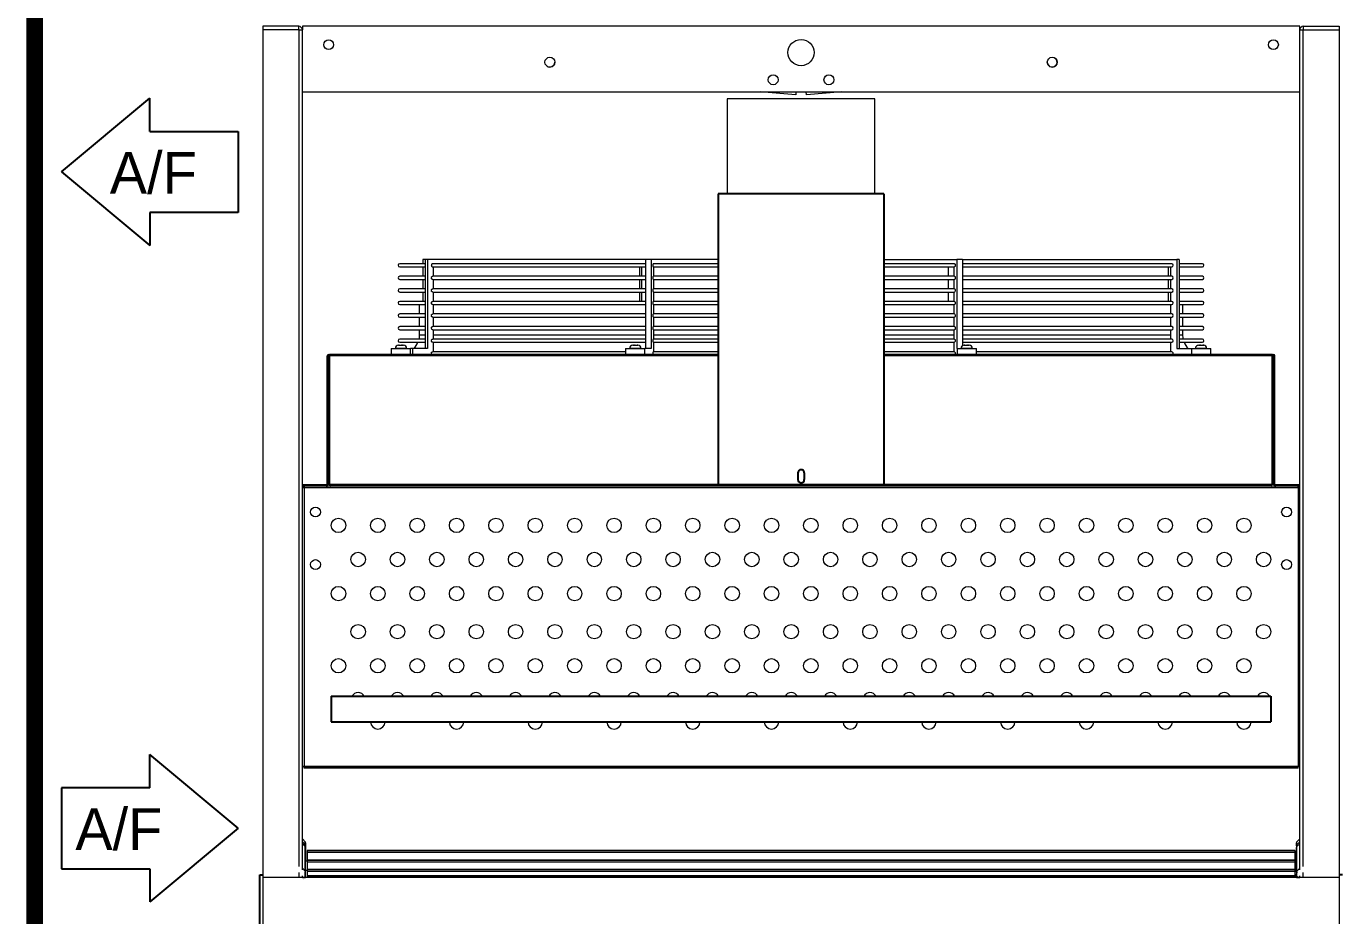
# Model space of a CAD drawing. Extents: x 6 to 271, y -23 to 146.
# Drawn here: x 10.7 to 60.8, y 48.4 to 82.3 of the extents above; entities that cross this region are included whole.
import ezdxf

# ---------------------------------------------------------------- set-up
doc = ezdxf.new("R2010")
doc.units = 0
doc.header["$MEASUREMENT"] = 0
doc.layers.get('0').update_dxf_attribs({"linetype": 'CONTINUOUS'})

# ---------------------------------------------------------------- blocks, each defined once
blk = doc.blocks.new('099front')
at = {"color": 0, "ltscale": 7}
for p, q in [((59.351, 106.851), (53.039, 106.851)), ((53.039, 106.851), (53.039, 95.789)), ((59.351, 106.851), (59.351, 95.789)), ((56.07, 96.226), (56.07, 95.976)), ((56.32, 96.226), (56.32, 95.976)), ((53.039, 95.789), (59.351, 95.789))]:
    blk.add_line(p, q, dxfattribs=at)
for centre, start, end in [((56.195, 96.226), 0, 180), ((56.195, 95.976), 180, 0)]:
    blk.add_arc(centre, 0.125, start, end, dxfattribs=at)
blk = doc.blocks.new('Air Flow Arror')
for p, q in [((-1.543, 6.735), (-4.35, 3.368)), ((-1.543, 6.735), (1.263, 3.368)), ((-3.087, 3.368), (-4.35, 3.368)), ((-3.087, 3.368), (-3.087, 0)), ((0, 0), (0, 3.368)), ((0, 3.368), (1.263, 3.368)), ((-3.087, 0), (0, 0))]:
    blk.add_line(p, q)
blk.add_text('A/F', height=1.5938, rotation=90).set_placement((-0.712, 0.532))

msp = doc.modelspace()

# ---------------------------------------------------------------- linework, layer by layer
at = {"color": 0, "linetype": 'Continuous', "lineweight": 15}
for p, q in [((19.70728, 82.28382), (19.70728, 82.14932)), ((21.07178, 82.28382), (19.70728, 82.28382)), ((21.07178, 82.14932), (19.70728, 82.14932)), ((19.70728, 82.14832), (19.70728, 46.98182)), ((21.07178, 82.14832), (19.70728, 82.14832)), ((21.07178, 82.14932), (21.07178, 82.28382)), ((21.07178, 82.14832), (21.20728, 82.14832)), ((21.07178, 82.14832), (21.07178, 50.28843)), ((59.20728, 82.28382), (21.20728, 82.28382)), ((21.20728, 82.28382), (21.20728, 82.14832)), ((21.20728, 50.15297), (21.20728, 82.14832)), ((59.20728, 82.14832), (59.20728, 82.28382)), ((59.20728, 50.15297), (59.20728, 82.14832)), ((59.20728, 82.14832), (59.34278, 82.14832)), ((59.34278, 82.28382), (59.34278, 82.14932)), ((59.34278, 82.28382), (60.70728, 82.28382)), ((59.34278, 82.14932), (60.70728, 82.14932)), ((59.34278, 82.14832), (60.70728, 82.14832)), ((59.34278, 50.28843), (59.34278, 82.14832)), ((60.70728, 82.28382), (60.70728, 82.14932)), ((60.70728, 82.14832), (60.70728, 46.98182)), ((21.20728, 79.78382), (59.20728, 79.78382)), ((40.00388, 79.67697), (38.65053, 79.78382)), ((40.01232, 79.78382), (40.00388, 79.67697)), ((40.41067, 79.67697), (40.40223, 79.78382)), ((41.76402, 79.78382), (40.41067, 79.67697)), ((43.01978, 79.52732), (37.39478, 79.52732)), ((25.88714, 73.24143), (24.91716, 73.24143)), ((24.91716, 73.12143), (25.88714, 73.12143)), ((25.79377, 73.39632), (25.79377, 73.24143)), ((25.88714, 73.39632), (25.79377, 73.39632)), ((25.79377, 73.12143), (25.79377, 72.76277)), ((25.98052, 73.39632), (25.88714, 73.39632)), ((25.88714, 73.39632), (25.88714, 70.01532)), ((25.98052, 73.39632), (25.98052, 70.01532)), ((34.27568, 73.39632), (25.98052, 73.39632)), ((26.17623, 73.12143), (34.27568, 73.12143)), ((34.27568, 73.24143), (26.17627, 73.24143)), ((26.20594, 72.76277), (26.20594, 73.12143)), ((34.05026, 73.12143), (34.05026, 72.76277)), ((34.14363, 72.76277), (34.14363, 73.12143)), ((34.50111, 73.39632), (34.27568, 73.39632)), ((34.27568, 73.39632), (34.27568, 70.01532)), ((34.50111, 73.39632), (34.50111, 70.01532)), ((37.05103, 73.39632), (34.50111, 73.39632)), ((34.58217, 73.12143), (37.05103, 73.12143)), ((37.05103, 73.24143), (34.58226, 73.24143)), ((34.59448, 72.76277), (34.59448, 73.12143)), ((43.36353, 73.39632), (46.13887, 73.39632)), ((46.05855, 73.24143), (43.36353, 73.24143)), ((43.36353, 73.12143), (46.05855, 73.12143)), ((45.82007, 72.76277), (45.82007, 73.12143)), ((46.04549, 72.76277), (46.04549, 73.12143)), ((46.13887, 73.39632), (46.13887, 70.01532)), ((46.3643, 73.39632), (46.13887, 73.39632)), ((46.3643, 73.39632), (46.3643, 70.12341)), ((46.3643, 73.39632), (54.52741, 73.39632)), ((54.3335, 73.24143), (46.3643, 73.24143)), ((46.3643, 73.12143), (54.3335, 73.12143)), ((54.20861, 72.76277), (54.20861, 73.12143)), ((54.30198, 72.76277), (54.30198, 73.12143)), ((54.52741, 73.39632), (54.52741, 70.01532)), ((54.62078, 73.39632), (54.52741, 73.39632)), ((54.62078, 73.39632), (54.62078, 70.01532)), ((55.49739, 73.24143), (54.62078, 73.24143)), ((54.62078, 73.12143), (55.49739, 73.12143)), ((25.88714, 72.76277), (24.91716, 72.76277)), ((24.91716, 72.64277), (25.88714, 72.64277)), ((25.79377, 72.64277), (25.79377, 72.2841)), ((26.17623, 72.64277), (34.27568, 72.64277)), ((34.27568, 72.76277), (26.17627, 72.76277)), ((26.20594, 72.2841), (26.20594, 72.64277)), ((34.05026, 72.64277), (34.05026, 72.2841)), ((34.14363, 72.2841), (34.14363, 72.64277)), ((34.58217, 72.64277), (37.05103, 72.64277)), ((37.05103, 72.76277), (34.58226, 72.76277)), ((34.59448, 72.2841), (34.59448, 72.64277)), ((46.05855, 72.76277), (43.36353, 72.76277)), ((43.36353, 72.64277), (46.05855, 72.64277)), ((45.82007, 72.2841), (45.82007, 72.64277)), ((46.04549, 72.2841), (46.04549, 72.64277)), ((54.3335, 72.76277), (46.3643, 72.76277)), ((46.3643, 72.64277), (54.3335, 72.64277)), ((54.20861, 72.2841), (54.20861, 72.64277)), ((54.30198, 72.2841), (54.30198, 72.64277)), ((55.49739, 72.76277), (54.62078, 72.76277)), ((54.62078, 72.64277), (55.49739, 72.64277)), ((25.88714, 72.2841), (24.91716, 72.2841)), ((24.91716, 72.1641), (25.88714, 72.1641)), ((25.79377, 72.1641), (25.79377, 71.80543)), ((26.17623, 72.1641), (34.27568, 72.1641)), ((34.27568, 72.2841), (26.17627, 72.2841)), ((26.20594, 71.80543), (26.20594, 72.1641)), ((34.05026, 72.1641), (34.05026, 71.80543)), ((34.14363, 71.80543), (34.14363, 72.1641)), ((34.58218, 72.1641), (37.05103, 72.1641)), ((37.05103, 72.2841), (34.58226, 72.2841)), ((34.59448, 71.80543), (34.59448, 72.1641)), ((46.05855, 72.2841), (43.36353, 72.2841)), ((43.36353, 72.1641), (46.05855, 72.1641)), ((45.82007, 71.80543), (45.82007, 72.1641)), ((46.04549, 71.80543), (46.04549, 72.1641)), ((54.3335, 72.2841), (46.3643, 72.2841)), ((46.3643, 72.1641), (54.3335, 72.1641)), ((54.20861, 71.80543), (54.20861, 72.1641)), ((54.30198, 71.80543), (54.30198, 72.1641)), ((55.49739, 72.2841), (54.62078, 72.2841)), ((54.62078, 72.1641), (55.49739, 72.1641)), ((25.88714, 71.80543), (24.91716, 71.80543)), ((24.91716, 71.68544), (25.88714, 71.68544)), ((26.17623, 71.68544), (34.27568, 71.68544)), ((34.27568, 71.80543), (26.17627, 71.80543)), ((26.20594, 71.32677), (26.20594, 71.68544)), ((34.58218, 71.68544), (37.05103, 71.68544)), ((37.05103, 71.80543), (34.58226, 71.80543)), ((34.59448, 71.32677), (34.59448, 71.68544)), ((46.05855, 71.80543), (43.36353, 71.80543)), ((43.36353, 71.68544), (46.05855, 71.68544)), ((46.04549, 71.32677), (46.04549, 71.68544)), ((54.3335, 71.80543), (46.3643, 71.80543)), ((46.3643, 71.68544), (54.3335, 71.68544)), ((54.30198, 71.32677), (54.30198, 71.68544)), ((55.49739, 71.80543), (54.62078, 71.80543)), ((54.62078, 71.68544), (55.49739, 71.68544)), ((25.88714, 71.32677), (24.91716, 71.32677)), ((24.91716, 71.20677), (25.88714, 71.20677)), ((26.17623, 71.20677), (34.27568, 71.20677)), ((34.27568, 71.32677), (26.17627, 71.32677)), ((26.20594, 70.8481), (26.20594, 71.20677)), ((34.58218, 71.20677), (37.05103, 71.20677)), ((37.05103, 71.32677), (34.58226, 71.32677)), ((34.59448, 70.8481), (34.59448, 71.20677)), ((46.05855, 71.32677), (43.36353, 71.32677)), ((43.36353, 71.20677), (46.05855, 71.20677)), ((46.04549, 70.8481), (46.04549, 71.20677)), ((54.3335, 71.32677), (46.3643, 71.32677)), ((46.3643, 71.20677), (54.3335, 71.20677)), ((54.30198, 70.8481), (54.30198, 71.20677)), ((55.49739, 71.32677), (54.62078, 71.32677)), ((54.62078, 71.20677), (55.49739, 71.20677)), ((25.88714, 70.8481), (24.91716, 70.8481)), ((24.91716, 70.7281), (25.88714, 70.7281)), ((26.17623, 70.7281), (34.27568, 70.7281)), ((34.27568, 70.8481), (26.17627, 70.8481)), ((26.20594, 70.36944), (26.20594, 70.7281)), ((34.58217, 70.7281), (37.05103, 70.7281)), ((37.05103, 70.8481), (34.58226, 70.8481)), ((34.59448, 70.36944), (34.59448, 70.7281)), ((46.05855, 70.8481), (43.36353, 70.8481)), ((43.36353, 70.7281), (46.05855, 70.7281)), ((46.04549, 70.36944), (46.04549, 70.7281)), ((54.3335, 70.8481), (46.3643, 70.8481)), ((46.3643, 70.7281), (54.3335, 70.7281)), ((54.30198, 70.36944), (54.30198, 70.7281)), ((55.49739, 70.8481), (54.62078, 70.8481)), ((54.62078, 70.7281), (55.49739, 70.7281)), ((24.86851, 70.14032), (24.86867, 70.14032)), ((24.8714, 70.14032), (24.86867, 70.14032)), ((24.8714, 70.14032), (24.8819, 70.14032)), ((24.89258, 70.14032), (24.8819, 70.14032)), ((24.89258, 70.14032), (24.96862, 70.14032)), ((25.88714, 70.36944), (24.91716, 70.36944)), ((24.91716, 70.24944), (25.88714, 70.24944)), ((24.98018, 70.14032), (24.96862, 70.14032)), ((24.98646, 70.14032), (24.98018, 70.14032)), ((24.98646, 70.14032), (25.01183, 70.14032)), ((25.02637, 70.14032), (25.01183, 70.14032)), ((25.02637, 70.14032), (25.05801, 70.14032)), ((25.88714, 70.52132), (25.65948, 70.52132)), ((26.17623, 70.24944), (34.27568, 70.24944)), ((34.27568, 70.36944), (26.17627, 70.36944)), ((34.27568, 70.52132), (26.20594, 70.52132)), ((26.20594, 69.89077), (26.20594, 70.24944)), ((33.79825, 70.14032), (33.8299, 70.14032)), ((33.84444, 70.14032), (33.8299, 70.14032)), ((33.84444, 70.14032), (33.86981, 70.14032)), ((33.87609, 70.14032), (33.86981, 70.14032)), ((33.88764, 70.14032), (33.87609, 70.14032)), ((33.88764, 70.14032), (33.96368, 70.14032)), ((33.97436, 70.14032), (33.96368, 70.14032)), ((33.97436, 70.14032), (33.98487, 70.14032)), ((33.9876, 70.14032), (33.98487, 70.14032)), ((33.9876, 70.14032), (33.98775, 70.14032)), ((34.58217, 70.24944), (37.05103, 70.24944)), ((37.05103, 70.36944), (34.58226, 70.36944)), ((37.05103, 70.52132), (34.59448, 70.52132)), ((34.59448, 69.89077), (34.59448, 70.24944)), ((46.04549, 70.52132), (43.36353, 70.52132)), ((46.05855, 70.36944), (43.36353, 70.36944)), ((43.36353, 70.24944), (46.05855, 70.24944)), ((46.04549, 69.89077), (46.04549, 70.24944)), ((54.30198, 70.52132), (46.3643, 70.52132)), ((54.3335, 70.36944), (46.3643, 70.36944)), ((46.3643, 70.24944), (54.3335, 70.24944)), ((46.4268, 70.14032), (46.42695, 70.14032)), ((46.42968, 70.14032), (46.42695, 70.14032)), ((46.42968, 70.14032), (46.44019, 70.14032)), ((46.45087, 70.14032), (46.44019, 70.14032)), ((46.45087, 70.14032), (46.52691, 70.14032)), ((46.53847, 70.14032), (46.52691, 70.14032)), ((46.54474, 70.14032), (46.53847, 70.14032)), ((46.54474, 70.14032), (46.57011, 70.14032)), ((46.58465, 70.14032), (46.57011, 70.14032)), ((46.58465, 70.14032), (46.6163, 70.14032)), ((54.30198, 69.89077), (54.30198, 70.24944)), ((54.75508, 70.52132), (54.62078, 70.52132)), ((55.49739, 70.36944), (54.62078, 70.36944)), ((54.62078, 70.24944), (55.49739, 70.24944)), ((55.35654, 70.14032), (55.38819, 70.14032)), ((55.40273, 70.14032), (55.38819, 70.14032)), ((55.40273, 70.14032), (55.4281, 70.14032)), ((55.43438, 70.14032), (55.4281, 70.14032)), ((55.44593, 70.14032), (55.43438, 70.14032)), ((55.44593, 70.14032), (55.52197, 70.14032)), ((55.53265, 70.14032), (55.52197, 70.14032)), ((55.53265, 70.14032), (55.54316, 70.14032)), ((55.54589, 70.14032), (55.54316, 70.14032)), ((55.54589, 70.14032), (55.54604, 70.14032)), ((22.20728, 69.73282), (22.15728, 69.73282)), ((22.15728, 64.83482), (22.15728, 69.73282)), ((22.20728, 64.83482), (22.20728, 69.73282)), ((22.25728, 69.73282), (22.20728, 69.73282)), ((22.20828, 69.78382), (22.20828, 69.73382)), ((22.20828, 69.78382), (22.25828, 69.78382)), ((37.05103, 69.78382), (22.25828, 69.78382)), ((22.25828, 69.73282), (22.25828, 69.78382)), ((37.05103, 69.73282), (22.25828, 69.73282)), ((22.25828, 64.83482), (22.25828, 69.73282)), ((24.59426, 70.01532), (25.10447, 70.01532)), ((24.76117, 70.01632), (24.74451, 70.01632)), ((25.18201, 70.01632), (24.76117, 70.01632)), ((25.10447, 70.01532), (25.33226, 70.01532)), ((25.39755, 70.01532), (25.33226, 70.01532)), ((25.39755, 70.01532), (25.39755, 69.78382)), ((25.98052, 70.01532), (25.39755, 70.01532)), ((33.524, 69.89077), (26.17627, 69.89077)), ((33.524, 70.01532), (34.03421, 70.01532)), ((33.80929, 70.01632), (33.67425, 70.01632)), ((34.11175, 70.01632), (33.80929, 70.01632)), ((34.03421, 70.01532), (34.262, 70.01532)), ((34.50111, 70.01532), (34.262, 70.01532)), ((37.05103, 69.89077), (34.58226, 69.89077)), ((46.05855, 69.89077), (43.36353, 69.89077)), ((58.15628, 69.78382), (43.36353, 69.78382)), ((58.15628, 69.73282), (43.36353, 69.73282)), ((46.13887, 70.01532), (46.15255, 70.01532)), ((46.15255, 70.01532), (46.66276, 70.01532)), ((46.60526, 70.01632), (46.3028, 70.01632)), ((46.7403, 70.01632), (46.60526, 70.01632)), ((46.66276, 70.01532), (46.89055, 70.01532)), ((54.3335, 69.89077), (46.89055, 69.89077)), ((54.52741, 70.01532), (55.08229, 70.01532)), ((55.08229, 70.01532), (55.5925, 70.01532)), ((55.65339, 70.01632), (55.23254, 70.01632)), ((55.5925, 70.01532), (55.82029, 70.01532)), ((55.67004, 70.01632), (55.65339, 70.01632)), ((58.15628, 69.78382), (58.20628, 69.78382)), ((58.15628, 69.73282), (58.15628, 69.78382)), ((58.15628, 64.83482), (58.15628, 69.73282)), ((58.15728, 69.73282), (58.20728, 69.73282)), ((58.20628, 69.73382), (58.20628, 69.78382)), ((58.25728, 69.73282), (58.20728, 69.73282)), ((58.20728, 64.83482), (58.20728, 69.73282)), ((58.25728, 64.83482), (58.25728, 69.73282)), ((21.20728, 64.83382), (22.15628, 64.83382)), ((21.20728, 64.78382), (21.27078, 64.78382)), ((21.20728, 64.72032), (21.27128, 64.72032)), ((21.27028, 64.71982), (21.20728, 64.71982)), ((21.27028, 64.71982), (21.27028, 54.09782)), ((21.27028, 64.71982), (21.27128, 64.71982)), ((21.27078, 64.78382), (21.27078, 64.72132)), ((21.27078, 64.78382), (22.14378, 64.78382)), ((21.27078, 64.72132), (22.14378, 64.72132)), ((21.27128, 64.71982), (21.27128, 64.72082)), ((21.27128, 64.72082), (22.26978, 64.72082)), ((21.27128, 64.71982), (21.27128, 54.09782)), ((21.27128, 64.71982), (59.14328, 64.71982)), ((22.14378, 64.78382), (22.15628, 64.78382)), ((22.14378, 64.72132), (22.14378, 64.78382)), ((22.15628, 64.83382), (22.15628, 64.78382)), ((22.15728, 64.83482), (22.20728, 64.83482)), ((22.25828, 64.83482), (22.20728, 64.83482)), ((22.25828, 64.83482), (22.25828, 64.83382)), ((58.15628, 64.83482), (22.25828, 64.83482)), ((22.25828, 64.83382), (58.15628, 64.83382)), ((22.25828, 64.78382), (22.25828, 64.83382)), ((22.25828, 64.78382), (22.26978, 64.78382)), ((22.26978, 64.72082), (22.26978, 64.78382)), ((22.26978, 64.78382), (58.14478, 64.78382)), ((58.14478, 64.78382), (58.15628, 64.78382)), ((58.14478, 64.78382), (58.14478, 64.72082)), ((58.14478, 64.72082), (59.14328, 64.72082)), ((58.15628, 64.83382), (58.15628, 64.83482)), ((58.20728, 64.83482), (58.15628, 64.83482)), ((58.15628, 64.78382), (58.15628, 64.83382)), ((58.25728, 64.83482), (58.20728, 64.83482)), ((58.25828, 64.83382), (58.25828, 64.78382)), ((58.25828, 64.83382), (59.20728, 64.83382)), ((58.25828, 64.78382), (58.27078, 64.78382)), ((58.27078, 64.78382), (58.27078, 64.72132)), ((59.14378, 64.78382), (58.27078, 64.78382)), ((59.14378, 64.72132), (58.27078, 64.72132)), ((59.14328, 64.72082), (59.14328, 64.71982)), ((59.14328, 64.72032), (59.20728, 64.72032)), ((59.14328, 64.71982), (59.14328, 54.09782)), ((59.14328, 64.71982), (59.14428, 64.71982)), ((59.14378, 64.78382), (59.20728, 64.78382)), ((59.14378, 64.72132), (59.14378, 64.78382)), ((59.20728, 64.71982), (59.14428, 64.71982)), ((59.14428, 64.71982), (59.14428, 54.09782)), ((21.27028, 54.09782), (21.20728, 54.09782)), ((21.27028, 54.09782), (21.27128, 54.09782)), ((21.27128, 54.09782), (59.14328, 54.09782)), ((21.27128, 54.09782), (21.27128, 54.09682)), ((59.14328, 54.09682), (21.27128, 54.09682)), ((21.27128, 54.03382), (21.27128, 54.09682)), ((59.14328, 54.09682), (59.14328, 54.09782)), ((59.14328, 54.09782), (59.14428, 54.09782)), ((59.14328, 54.03382), (59.14328, 54.09682)), ((59.20728, 54.09782), (59.14428, 54.09782)), ((59.14328, 54.03382), (21.27128, 54.03382)), ((21.20728, 51.33465), (21.31368, 51.22828)), ((21.31368, 51.11055), (21.20728, 51.21692)), ((21.20728, 51.15297), (21.31368, 51.04659)), ((21.31368, 51.11055), (21.31368, 51.22828)), ((21.33228, 51.06566), (21.33228, 51.18339)), ((21.33328, 51.18339), (21.33328, 51.18194)), ((21.33328, 50.50182), (21.33328, 51.18194)), ((59.08128, 51.18339), (59.08128, 51.18194)), ((59.08128, 51.18194), (59.08128, 50.8229)), ((59.08228, 51.06566), (59.08228, 51.18339)), ((59.20728, 51.33465), (59.10088, 51.22828)), ((59.10088, 51.11055), (59.10088, 51.22828)), ((59.10088, 51.11055), (59.20728, 51.21692)), ((59.20728, 51.15297), (59.10088, 51.04659)), ((21.29461, 51.06566), (21.33228, 51.06566)), ((21.31368, 50.11055), (21.31368, 51.04659)), ((21.33228, 51.0017), (21.33228, 51.06566)), ((21.33228, 50.06566), (21.33228, 51.0017)), ((59.01828, 50.88688), (21.39628, 50.88688)), ((21.39628, 50.88688), (21.39628, 50.87674)), ((59.01828, 50.87674), (21.39628, 50.87674)), ((21.39628, 50.87674), (21.39628, 50.81127)), ((59.01828, 50.81127), (21.39628, 50.81127)), ((21.39628, 50.81127), (21.39628, 50.52641)), ((59.01828, 50.88688), (59.01828, 50.87674)), ((59.01828, 50.87674), (59.01828, 50.81127)), ((59.01828, 50.81127), (59.01828, 50.52641)), ((59.08228, 50.8229), (59.01928, 50.8229)), ((59.01928, 50.81276), (59.01928, 50.8229)), ((59.01928, 50.81276), (59.08228, 50.81276)), ((59.08228, 51.06566), (59.11994, 51.06566)), ((59.08228, 51.06566), (59.08228, 51.0017)), ((59.08228, 50.06566), (59.08228, 51.0017)), ((59.10088, 50.11055), (59.10088, 51.04659)), ((21.31368, 50.11055), (21.20728, 50.21692)), ((21.33228, 50.50182), (21.39628, 50.50182)), ((21.33228, 50.50035), (21.39628, 50.50035)), ((21.33228, 50.14135), (21.39628, 50.14135)), ((21.33228, 50.13989), (21.39628, 50.13989)), ((59.01828, 50.52641), (21.39628, 50.52641)), ((21.39628, 50.52641), (21.39628, 50.51627)), ((59.01828, 50.51627), (21.39628, 50.51627)), ((21.39628, 50.51627), (21.39628, 50.4508)), ((59.01828, 50.4508), (21.39628, 50.4508)), ((21.39628, 50.4508), (21.39628, 50.16595)), ((59.01828, 50.16595), (21.39628, 50.16595)), ((21.39628, 50.16595), (21.39628, 50.15581)), ((59.01828, 50.15581), (21.39628, 50.15581)), ((21.39628, 50.15581), (21.39628, 50.09034)), ((59.01828, 50.09034), (21.39628, 50.09034)), ((21.39628, 50.09034), (21.39628, 49.92758)), ((59.01828, 50.52641), (59.01828, 50.51627)), ((59.01828, 50.51627), (59.01828, 50.4508)), ((59.01828, 50.4508), (59.01828, 50.16595)), ((59.01828, 50.16595), (59.01828, 50.15581)), ((59.01828, 50.15581), (59.01828, 50.09034)), ((59.01828, 50.09034), (59.01828, 49.92758)), ((59.08228, 50.46243), (59.01928, 50.46243)), ((59.01928, 50.45229), (59.01928, 50.46243)), ((59.01928, 50.45229), (59.08228, 50.45229)), ((59.08228, 50.10197), (59.01928, 50.10197)), ((59.01928, 50.09183), (59.01928, 50.10197)), ((59.01928, 50.09183), (59.08228, 50.09183)), ((59.10088, 50.11055), (59.20728, 50.21692)), ((60.70728, 49.86217), (19.70728, 49.86217)), ((21.07178, 50.05908), (21.07178, 49.86217)), ((21.20728, 49.85926), (21.20728, 49.92361)), ((21.20728, 49.85926), (21.25728, 49.85926)), ((21.25728, 49.85926), (21.25728, 49.87363)), ((21.25728, 49.78089), (21.25828, 49.78089)), ((21.25728, 49.77942), (21.25828, 49.77942)), ((21.25828, 49.85926), (21.25828, 49.86043)), ((59.15628, 49.86043), (21.25828, 49.86043)), ((59.15628, 49.85926), (21.25828, 49.85926)), ((21.26948, 49.86142), (21.31368, 49.9056)), ((21.26978, 49.86072), (21.33228, 49.86072)), ((21.26978, 49.86072), (21.26978, 49.86043)), ((21.29461, 50.06566), (21.33228, 50.06566)), ((21.31368, 49.9056), (21.31368, 50.04659)), ((21.33228, 50.0017), (21.33228, 50.06566)), ((21.33228, 49.86072), (21.33228, 50.0017)), ((21.33228, 49.86072), (21.33228, 49.86043)), ((21.33328, 49.86072), (21.33328, 49.86217)), ((59.08128, 49.86072), (21.33328, 49.86072)), ((21.33328, 49.86072), (21.33328, 49.86043)), ((59.01828, 49.92758), (21.39628, 49.92758)), ((21.39628, 49.92758), (21.39628, 49.91744)), ((59.01828, 49.91744), (21.39628, 49.91744)), ((21.39628, 49.91744), (21.39628, 49.86217)), ((59.01828, 49.92758), (59.01828, 49.91744)), ((59.01828, 49.91744), (59.01828, 49.86217)), ((59.08228, 49.86359), (59.01928, 49.86359)), ((59.01928, 49.86217), (59.01928, 49.86359)), ((59.08128, 49.86072), (59.08128, 49.86217)), ((59.08128, 49.86043), (59.08128, 49.86072)), ((59.08228, 50.06566), (59.11994, 50.06566)), ((59.08228, 50.06566), (59.08228, 50.0017)), ((59.08228, 49.86072), (59.08228, 50.0017)), ((59.08228, 49.86072), (59.14478, 49.86072)), ((59.08228, 49.86043), (59.08228, 49.86072)), ((59.10088, 49.9056), (59.10088, 50.04659)), ((59.14507, 49.86142), (59.10088, 49.9056)), ((59.14478, 49.86043), (59.14478, 49.86072)), ((59.15628, 49.87263), (59.15628, 49.86043)), ((59.15628, 49.85926), (59.15628, 49.86043)), ((59.15728, 49.85926), (59.15728, 49.87363)), ((59.15728, 49.85926), (59.20728, 49.85926)), ((59.20728, 49.85926), (59.20728, 49.92361)), ((59.34278, 49.86217), (59.34278, 50.05908))]:
    msp.add_line(p, q, dxfattribs=at)
at = {"color": 0}
for p, q in [((12.02584, 76.73825), (15.39354, 79.54455)), ((15.39354, 78.28171), (15.39354, 79.54455)), ((15.39354, 78.28171), (18.76124, 78.28171)), ((18.76124, 78.28171), (18.76124, 75.19478)), ((12.02584, 76.73825), (15.39354, 73.93194)), ((18.76124, 75.19478), (15.39354, 75.19478)), ((15.39354, 75.19478), (15.39354, 73.93194)), ((22.30728, 56.77174), (58.10728, 56.77174)), ((22.30728, 56.77174), (22.30728, 55.79232)), ((58.10728, 56.77174), (58.10728, 55.79232)), ((22.30728, 55.79232), (58.10728, 55.79232)), ((19.58228, 46.97132), (19.58228, 49.97132)), ((19.58228, 49.97132), (19.70728, 49.97132)), ((60.83228, 49.97132), (60.70728, 49.97132))]:
    msp.add_line(p, q, dxfattribs=at)
at = {"color": 0, "const_width": 0.63999}
msp.add_lwpolyline([(11.00839, -18.24898), (267.00583, -18.24898), (267.00583, 141.74942), (11.00839, 141.74942), (11.00839, -18.24898)], dxfattribs=at)
at = {"color": 0, "linetype": 'Continuous', "lineweight": 15, "flags": 128}
for points in [[(46.05855, 73.24143), (46.05861, 73.24143), (46.06788, 73.23625), (46.07556, 73.22173), (46.08034, 73.20032), (46.08141, 73.1757), (46.07857, 73.15206), (46.07232, 73.13342), (46.06372, 73.12297), (46.05855, 73.12143)], [(46.05855, 72.76277), (46.0628, 72.76173), (46.07117, 72.75289), (46.07759, 72.73631), (46.08106, 72.71456), (46.08106, 72.69098), (46.07759, 72.66922), (46.07117, 72.65264), (46.0628, 72.64381), (46.05855, 72.64277)], [(46.05855, 72.2841), (46.0628, 72.28306), (46.07117, 72.27423), (46.07759, 72.25765), (46.08106, 72.23589), (46.08106, 72.21231), (46.07759, 72.19055), (46.07117, 72.17398), (46.0628, 72.16514), (46.05855, 72.1641)], [(46.05855, 71.80543), (46.0628, 71.8044), (46.07117, 71.79556), (46.07759, 71.77898), (46.08106, 71.75722), (46.08106, 71.73364), (46.07759, 71.71189), (46.07117, 71.69531), (46.0628, 71.68647), (46.05855, 71.68544)], [(46.05855, 71.32677), (46.0628, 71.32573), (46.07117, 71.31689), (46.07759, 71.30032), (46.08106, 71.27856), (46.08106, 71.25498), (46.07759, 71.23322), (46.07117, 71.21664), (46.0628, 71.20781), (46.05855, 71.20677)], [(46.05855, 70.8481), (46.0628, 70.84706), (46.07117, 70.83823), (46.07759, 70.82165), (46.08106, 70.79989), (46.08106, 70.77631), (46.07759, 70.75456), (46.07117, 70.73798), (46.0628, 70.72914), (46.05855, 70.7281)], [(25.65948, 70.52132), (25.65184, 70.41458), (25.64394, 70.36944)], [(46.05855, 70.36944), (46.0628, 70.3684), (46.07117, 70.35956), (46.07759, 70.34299), (46.08106, 70.32123), (46.08106, 70.29765), (46.07759, 70.27589), (46.07117, 70.25931), (46.0628, 70.25048), (46.05855, 70.24944)], [(54.77062, 70.36944), (54.76271, 70.41458), (54.75508, 70.52132)], [(46.05855, 69.89077), (46.06306, 69.8896), (46.0715, 69.88032), (46.07788, 69.86317), (46.08118, 69.84087), (46.0809, 69.81697), (46.07706, 69.79526), (46.07284, 69.78382)]]:
    msp.add_lwpolyline(points, dxfattribs=at)
at = {"color": 0, "linetype": 'Continuous', "lineweight": 15}
for centre, radius in [((22.20728, 81.58352), 0.1875), ((40.20728, 81.28382), 0.5), ((58.20728, 81.58352), 0.1875), ((30.63737, 80.91799), 0.1875), ((49.77718, 80.91799), 0.1875), ((39.14616, 80.24624), 0.1875), ((41.26839, 80.24624), 0.1875), ((21.70728, 63.78382), 0.1875), ((58.70728, 63.78382), 0.1875), ((22.58228, 63.27632), 0.275), ((24.08228, 63.27632), 0.275), ((25.58228, 63.27632), 0.275), ((27.08228, 63.27632), 0.275), ((28.58228, 63.27632), 0.275), ((30.08228, 63.27632), 0.275), ((31.58228, 63.27632), 0.275), ((33.08228, 63.27632), 0.275), ((34.58228, 63.27632), 0.275), ((36.08228, 63.27632), 0.275), ((37.58228, 63.27632), 0.275), ((39.08228, 63.27632), 0.275), ((40.58228, 63.27632), 0.275), ((42.08228, 63.27632), 0.275), ((43.58228, 63.27632), 0.275), ((45.08228, 63.27632), 0.275), ((46.58228, 63.27632), 0.275), ((48.08228, 63.27632), 0.275), ((49.58228, 63.27632), 0.275), ((51.08228, 63.27632), 0.275), ((52.58228, 63.27632), 0.275), ((54.08228, 63.27632), 0.275), ((55.58228, 63.27632), 0.275), ((57.08228, 63.27632), 0.275), ((23.33228, 61.97732), 0.275), ((24.83228, 61.97732), 0.275), ((26.33228, 61.97732), 0.275), ((27.83228, 61.97732), 0.275), ((29.33228, 61.97732), 0.275), ((30.83228, 61.97732), 0.275), ((32.33228, 61.97732), 0.275), ((33.83228, 61.97732), 0.275), ((35.33228, 61.97732), 0.275), ((36.83228, 61.97732), 0.275), ((38.33228, 61.97732), 0.275), ((39.83228, 61.97732), 0.275), ((41.33228, 61.97732), 0.275), ((42.83228, 61.97732), 0.275), ((44.33228, 61.97732), 0.275), ((45.83228, 61.97732), 0.275), ((47.33228, 61.97732), 0.275), ((48.83228, 61.97732), 0.275), ((50.33228, 61.97732), 0.275), ((51.83228, 61.97732), 0.275), ((53.33228, 61.97732), 0.275), ((54.83228, 61.97732), 0.275), ((56.33228, 61.97732), 0.275), ((57.83228, 61.97732), 0.275), ((21.70728, 61.78382), 0.1875), ((58.70728, 61.78382), 0.1875), ((22.58228, 60.67832), 0.275), ((24.08228, 60.67832), 0.275), ((25.58228, 60.67832), 0.275), ((27.08228, 60.67832), 0.275), ((28.58228, 60.67832), 0.275), ((30.08228, 60.67832), 0.275), ((31.58228, 60.67832), 0.275), ((33.08228, 60.67832), 0.275), ((34.58228, 60.67832), 0.275), ((36.08228, 60.67832), 0.275), ((37.58228, 60.67832), 0.275), ((39.08228, 60.67832), 0.275), ((40.58228, 60.67832), 0.275), ((42.08228, 60.67832), 0.275), ((43.58228, 60.67832), 0.275), ((45.08228, 60.67832), 0.275), ((46.58228, 60.67832), 0.275), ((48.08228, 60.67832), 0.275), ((49.58228, 60.67832), 0.275), ((51.08228, 60.67832), 0.275), ((52.58228, 60.67832), 0.275), ((54.08228, 60.67832), 0.275), ((55.58228, 60.67832), 0.275), ((57.08228, 60.67832), 0.275), ((23.33228, 59.22732), 0.275), ((24.83228, 59.22732), 0.275), ((26.33228, 59.22732), 0.275), ((27.83228, 59.22732), 0.275), ((29.33228, 59.22732), 0.275), ((30.83228, 59.22732), 0.275), ((32.33228, 59.22732), 0.275), ((33.83228, 59.22732), 0.275), ((35.33228, 59.22732), 0.275), ((36.83228, 59.22732), 0.275), ((38.33228, 59.22732), 0.275), ((39.83228, 59.22732), 0.275), ((41.33228, 59.22732), 0.275), ((42.83228, 59.22732), 0.275), ((44.33228, 59.22732), 0.275), ((45.83228, 59.22732), 0.275), ((47.33228, 59.22732), 0.275), ((48.83228, 59.22732), 0.275), ((50.33228, 59.22732), 0.275), ((51.83228, 59.22732), 0.275), ((53.33228, 59.22732), 0.275), ((54.83228, 59.22732), 0.275), ((56.33228, 59.22732), 0.275), ((57.83228, 59.22732), 0.275), ((22.58228, 57.92832), 0.275), ((24.08228, 57.92832), 0.275), ((25.58228, 57.92832), 0.275), ((27.08228, 57.92832), 0.275), ((28.58228, 57.92832), 0.275), ((30.08228, 57.92832), 0.275), ((31.58228, 57.92832), 0.275), ((33.08228, 57.92832), 0.275), ((34.58228, 57.92832), 0.275), ((36.08228, 57.92832), 0.275), ((37.58228, 57.92832), 0.275), ((39.08228, 57.92832), 0.275), ((40.58228, 57.92832), 0.275), ((42.08228, 57.92832), 0.275), ((43.58228, 57.92832), 0.275), ((45.08228, 57.92832), 0.275), ((46.58228, 57.92832), 0.275), ((48.08228, 57.92832), 0.275), ((49.58228, 57.92832), 0.275), ((51.08228, 57.92832), 0.275), ((52.58228, 57.92832), 0.275), ((54.08228, 57.92832), 0.275), ((55.58228, 57.92832), 0.275), ((57.08228, 57.92832), 0.275)]:
    msp.add_circle(centre, radius, dxfattribs=at)
for centre, radius, start, end in [((21.07178, 82.14832), 0.1355, 0, 90), ((21.07178, 82.14832), 0.001, 0, 90), ((59.34278, 82.14832), 0.1355, 90, 180), ((59.34278, 82.14832), 0.001, 90, 180), ((30.63737, 80.91815), 0.1875, 235.249307, 0), ((49.77718, 80.91815), 0.1875, 180, 55.394582), ((24.91716, 73.18143), 0.06, 90, 270), ((54.33033, 73.18143), 0.06008, 273.026347, 86.973653), ((55.49739, 73.18143), 0.06, 270, 90), ((24.91716, 72.70277), 0.06, 90, 270), ((54.33021, 72.70277), 0.06009, 273.143976, 86.856024), ((55.49739, 72.70277), 0.06, 270, 90), ((24.91716, 72.2241), 0.06, 90, 270), ((54.3302, 72.2241), 0.06009, 273.144589, 86.855411), ((55.49739, 72.2241), 0.06, 270, 90), ((24.91716, 71.74543), 0.06, 90, 270), ((54.33021, 71.74543), 0.06009, 273.143027, 86.856973), ((55.49739, 71.74543), 0.06, 270, 90), ((24.91716, 71.26677), 0.06, 90, 270), ((54.3302, 71.26677), 0.06009, 273.144589, 86.855411), ((55.49739, 71.26677), 0.06, 270, 90), ((24.91716, 70.7881), 0.06, 90, 270), ((54.33021, 70.7881), 0.06009, 273.143027, 86.856973), ((55.49739, 70.7881), 0.06, 270, 90), ((24.86851, 70.01632), 0.124, 90, 180), ((24.91716, 70.30944), 0.06, 90, 270), ((25.05801, 70.01632), 0.124, 0, 90), ((24.90948, 70.52132), 0.75, 317.57173, 338.745888), ((33.79825, 70.01632), 0.124, 90, 180), ((33.98775, 70.01632), 0.124, 0, 90), ((46.4268, 70.01632), 0.124, 90, 180), ((46.6163, 70.01632), 0.124, 0, 90), ((54.3302, 70.30944), 0.06009, 273.144589, 86.855411), ((55.50508, 70.52132), 0.75, 201.254112, 222.42827), ((55.35654, 70.01632), 0.124, 90, 180), ((55.49739, 70.30944), 0.06, 270, 90), ((55.54604, 70.01632), 0.124, 0, 90), ((22.20828, 69.73282), 0.051, 90, 180), ((22.20828, 69.73282), 0.001, 90, 180), ((54.32889, 69.83024), 0.06071, 310.120296, 85.6447), ((58.20628, 69.73282), 0.051, 0, 90), ((58.20628, 69.73282), 0.001, 0, 90), ((21.27078, 64.72032), 0.0635, 90, 180), ((21.27078, 64.72032), 0.001, 90, 180), ((22.14378, 64.72032), 0.0635, 0, 90), ((22.14378, 64.72032), 0.001, 30, 90), ((22.15628, 64.83482), 0.001, 270, 0), ((22.15628, 64.83482), 0.051, 270, 0), ((58.25828, 64.83482), 0.051, 180, 270), ((58.27078, 64.72032), 0.0635, 90, 180), ((58.25828, 64.83482), 0.001, 180, 270), ((58.27078, 64.72032), 0.001, 90, 150), ((59.14378, 64.72032), 0.0635, 0, 90), ((59.14378, 64.72032), 0.001, 0, 90), ((23.33228, 56.62932), 0.275, 31.192083, 148.807917), ((24.83228, 56.62932), 0.275, 31.192083, 148.807917), ((26.33228, 56.62932), 0.275, 31.192083, 148.807917), ((27.83228, 56.62932), 0.275, 31.192083, 148.807917), ((29.33228, 56.62932), 0.275, 31.192083, 148.807917), ((30.83228, 56.62932), 0.275, 31.192083, 148.807917), ((32.33228, 56.62932), 0.275, 31.192083, 148.807917), ((33.83228, 56.62932), 0.275, 31.192083, 148.807917), ((35.33228, 56.62932), 0.275, 31.192083, 148.807917), ((36.83228, 56.62932), 0.275, 31.192083, 148.807917), ((38.33228, 56.62932), 0.275, 31.192083, 148.807917), ((39.83228, 56.62932), 0.275, 31.192083, 148.807917), ((41.33228, 56.62932), 0.275, 31.192083, 148.807917), ((42.83228, 56.62932), 0.275, 31.192083, 148.807917), ((44.33228, 56.62932), 0.275, 31.192083, 148.807917), ((45.83228, 56.62932), 0.275, 31.192083, 148.807917), ((47.33228, 56.62932), 0.275, 31.192083, 148.807917), ((48.83228, 56.62932), 0.275, 31.192083, 148.807917), ((50.33228, 56.62932), 0.275, 31.192083, 148.807917), ((51.83228, 56.62932), 0.275, 31.192083, 148.807917), ((53.33228, 56.62932), 0.275, 31.192083, 148.807917), ((54.83228, 56.62932), 0.275, 31.192083, 148.807917), ((56.33228, 56.62932), 0.275, 31.192083, 148.807917), ((57.83228, 56.62932), 0.275, 31.192083, 148.807917), ((24.08228, 55.79232), 0.275, 180, 0), ((27.08228, 55.79232), 0.275, 180, 0), ((30.08228, 55.79232), 0.275, 180, 0), ((33.08228, 55.79232), 0.275, 180, 0), ((36.08228, 55.79232), 0.275, 180, 0), ((39.08228, 55.79232), 0.275, 180, 0), ((42.08228, 55.79232), 0.275, 180, 0), ((45.08228, 55.79232), 0.275, 180, 0), ((48.08228, 55.79232), 0.275, 180, 0), ((51.08228, 55.79232), 0.275, 180, 0), ((54.08228, 55.79232), 0.275, 180, 0), ((57.08228, 55.79232), 0.275, 180, 0), ((21.26881, 51.18339), 0.06346, 359.997202, 45.013069), ((21.26881, 51.06566), 0.06346, 359.996542, 45.013729), ((59.14574, 51.18339), 0.06346, 134.986931, 180.002798), ((59.14574, 51.06566), 0.06346, 134.986271, 180.003458), ((21.26881, 51.00171), 0.06346, 359.996542, 45.013729), ((59.03427, 51.50037), 0.68928, 268.670509, 273.993858), ((59.01853, 50.8236), 0.01087, 268.670904, 273.948259), ((59.14574, 51.00171), 0.06346, 134.986271, 180.003458), ((21.26881, 50.06566), 0.06346, 359.997202, 45.013069), ((59.03427, 51.1399), 0.68928, 268.670509, 273.993858), ((59.01852, 50.46304), 0.01077, 268.679998, 274.006299), ((59.03427, 50.77944), 0.68928, 268.670509, 273.993858), ((59.01853, 50.10244), 0.01064, 268.647579, 274.038718), ((59.14574, 50.06566), 0.06346, 134.986931, 180.002798), ((21.26877, 49.86071), 0.001, 0.119432, 44.951384), ((21.26881, 50.00171), 0.06346, 359.997202, 45.013069), ((21.26881, 49.86072), 0.06346, 359.996542, 45.013729), ((59.14574, 50.00171), 0.06346, 134.986931, 180.002798), ((59.14574, 49.86072), 0.06346, 134.986271, 180.003458), ((59.14578, 49.86071), 0.001, 135.048616, 179.880568)]:
    msp.add_arc(centre, radius, start, end, dxfattribs=at)
for points in [[(37.39478, 79.52732), (37.39478, 75.89732)], [(43.01978, 75.89732), (43.01978, 79.52732)], [(25.65948, 71.68544), (25.65948, 71.32677)], [(54.75508, 71.32677), (54.75508, 71.68544)], [(25.65948, 71.20677), (25.65948, 70.8481)], [(54.75508, 70.8481), (54.75508, 71.20677)], [(25.65948, 70.7281), (25.65948, 70.52132)], [(54.75508, 70.52132), (54.75508, 70.7281)], [(24.86867, 70.14032), (24.86469, 70.14025)], [(24.86469, 70.14025), (24.8714, 70.14032)], [(24.8819, 70.14032), (24.88861, 70.14025)], [(24.88861, 70.14025), (24.89258, 70.14032)], [(24.96862, 70.14032), (24.97027, 70.14025)], [(24.97027, 70.14025), (24.98646, 70.14032)], [(25.01183, 70.14032), (25.02801, 70.14025)], [(25.02801, 70.14025), (25.02637, 70.14032)], [(33.8299, 70.14032), (33.82825, 70.14025)], [(33.82825, 70.14025), (33.84444, 70.14032)], [(33.86981, 70.14032), (33.88599, 70.14025)], [(33.88599, 70.14025), (33.88764, 70.14032)], [(33.96368, 70.14032), (33.96765, 70.14025)], [(33.96765, 70.14025), (33.97436, 70.14032)], [(33.98487, 70.14032), (33.99157, 70.14025)], [(33.99157, 70.14025), (33.9876, 70.14032)], [(46.42695, 70.14032), (46.42298, 70.14025)], [(46.42298, 70.14025), (46.42968, 70.14032)], [(46.44019, 70.14032), (46.4469, 70.14025)], [(46.4469, 70.14025), (46.45087, 70.14032)], [(46.52691, 70.14032), (46.52856, 70.14025)], [(46.52856, 70.14025), (46.54474, 70.14032)], [(46.57011, 70.14032), (46.5863, 70.14025)], [(46.5863, 70.14025), (46.58465, 70.14032)], [(55.38819, 70.14032), (55.38654, 70.14025)], [(55.38654, 70.14025), (55.40273, 70.14032)], [(55.4281, 70.14032), (55.44428, 70.14025)], [(55.44428, 70.14025), (55.44593, 70.14032)], [(55.52197, 70.14032), (55.52594, 70.14025)], [(55.52594, 70.14025), (55.53265, 70.14032)], [(55.54316, 70.14032), (55.54986, 70.14025)], [(55.54986, 70.14025), (55.54589, 70.14032)], [(24.59426, 70.01532), (24.59426, 69.78382)], [(24.74451, 70.01632), (24.74451, 70.01532)], [(25.18201, 70.01532), (25.18201, 70.01632)], [(25.33226, 69.78382), (25.33226, 70.01532)], [(33.524, 70.01532), (33.524, 69.78382)], [(33.67425, 70.01632), (33.67425, 70.01532)], [(34.11175, 70.01532), (34.11175, 70.01632)], [(34.262, 69.78382), (34.262, 70.01532)], [(46.15255, 70.01532), (46.15255, 69.78382)], [(46.3028, 70.01632), (46.3028, 70.01532)], [(46.7403, 70.01532), (46.7403, 70.01632)], [(46.89055, 69.78382), (46.89055, 70.01532)], [(55.08229, 70.01532), (55.08229, 69.78382)], [(55.23254, 70.01632), (55.23254, 70.01532)], [(55.67004, 70.01532), (55.67004, 70.01632)], [(55.82029, 69.78382), (55.82029, 70.01532)]]:
    msp.add_open_spline(points, degree=1, dxfattribs=at)
for points, knots in [([(26.1826, 73.24094), (26.17651, 73.24111), (26.16416, 73.24146), (26.14668, 73.23347), (26.13241, 73.22006), (26.12307, 73.20215), (26.11973, 73.18195), (26.12275, 73.16168), (26.13069, 73.1459), (26.14212, 73.13311), (26.15646, 73.12446), (26.17068, 73.12039), (26.17845, 73.12192), (26.18009, 73.12225)], [0, 0, 0, 0, 0.0985711, 0.199943588, 0.301310254, 0.402663591, 0.504004978, 0.605335555, 0.706672699, 0.770080778, 0.871441923, 0.972807682, 1, 1, 1, 1]), ([(34.5847, 73.24029), (34.58381, 73.24076), (34.58039, 73.24257), (34.57427, 73.23872), (34.56744, 73.229), (34.56224, 73.21348), (34.55931, 73.19446), (34.55895, 73.17394), (34.5612, 73.15429), (34.56582, 73.13764), (34.57149, 73.12756), (34.57744, 73.12187), (34.58115, 73.12197), (34.58324, 73.12203)], [0, 0, 0, 0, 0.03591507, 0.13814696, 0.24038557, 0.34260574, 0.44482335, 0.54702369, 0.64921838, 0.7514137, 0.85362227, 0.91759082, 1, 1, 1, 1]), ([(26.18018, 72.6437), (26.17616, 72.64335), (26.1659, 72.64247), (26.15219, 72.64795), (26.13856, 72.65767), (26.12774, 72.67138), (26.12087, 72.6905), (26.12024, 72.71103), (26.12592, 72.73059), (26.13727, 72.74711), (26.15299, 72.75833), (26.16894, 72.76357), (26.17881, 72.7621), (26.18249, 72.76155)], [0, 0, 0, 0, 0.06551731, 0.16688699, 0.23034815, 0.3316963, 0.43303753, 0.53437588, 0.63570457, 0.73703796, 0.83838373, 0.93973691, 1, 1, 1, 1]), ([(34.5847, 72.76162), (34.58381, 72.76209), (34.58039, 72.76391), (34.57427, 72.76005), (34.56744, 72.75034), (34.56224, 72.73481), (34.55931, 72.71579), (34.55895, 72.69527), (34.5612, 72.67562), (34.56582, 72.65898), (34.57149, 72.64889), (34.57744, 72.6432), (34.58115, 72.64331), (34.58324, 72.64336)], [0, 0, 0, 0, 0.03591411, 0.13814602, 0.24038172, 0.34260638, 0.44481847, 0.54701883, 0.64921352, 0.75141367, 0.85362225, 0.91759081, 1, 1, 1, 1]), ([(26.18009, 72.16487), (26.17862, 72.16457), (26.17103, 72.16301), (26.15695, 72.16695), (26.14254, 72.17544), (26.13099, 72.18812), (26.12292, 72.20382), (26.11972, 72.22406), (26.12289, 72.24429), (26.13208, 72.26229), (26.14623, 72.27584), (26.16379, 72.28405), (26.1763, 72.28381), (26.18254, 72.2837)], [0, 0, 0, 0, 0.02437993, 0.12578275, 0.22719096, 0.2906704, 0.39204723, 0.49342551, 0.59479206, 0.69616934, 0.79754295, 0.89893576, 1, 1, 1, 1]), ([(34.58471, 72.28358), (34.5846, 72.28367), (34.58201, 72.28555), (34.57653, 72.283), (34.56938, 72.27541), (34.5636, 72.26128), (34.55994, 72.24316), (34.55877, 72.22285), (34.56025, 72.20268), (34.5642, 72.18497), (34.56944, 72.17317), (34.57559, 72.16607), (34.58014, 72.16292), (34.58294, 72.16435), (34.58321, 72.16449)], [0, 0, 0, 0, 0.004747334, 0.107022443, 0.209297781, 0.311565644, 0.413828, 0.516071739, 0.618309345, 0.720548488, 0.822793727, 0.886791065, 0.989062516, 1, 1, 1, 1]), ([(26.18009, 71.6862), (26.17862, 71.6859), (26.17103, 71.68434), (26.15695, 71.68828), (26.14254, 71.69677), (26.13099, 71.70945), (26.12292, 71.72515), (26.11972, 71.7454), (26.12289, 71.76563), (26.13208, 71.78362), (26.14623, 71.79718), (26.16379, 71.80538), (26.1763, 71.80515), (26.18254, 71.80503)], [0, 0, 0, 0, 0.0243799, 0.12578262, 0.22719073, 0.2906743, 0.39205103, 0.49342338, 0.59479565, 0.69616766, 0.79754509, 0.89893555, 1, 1, 1, 1]), ([(34.58471, 71.80492), (34.5846, 71.805), (34.58201, 71.80688), (34.57653, 71.80433), (34.56938, 71.79674), (34.5636, 71.78262), (34.55994, 71.7645), (34.55877, 71.74418), (34.56025, 71.72401), (34.5642, 71.7063), (34.56944, 71.6945), (34.57559, 71.68741), (34.58014, 71.68425), (34.58294, 71.68568), (34.58321, 71.68582)], [0, 0, 0, 0, 0.00474733, 0.107022, 0.20929971, 0.31156756, 0.41382465, 0.51607427, 0.61831187, 0.72055101, 0.82279624, 0.88679107, 0.98906252, 1, 1, 1, 1]), ([(26.18009, 71.20754), (26.17862, 71.20724), (26.17103, 71.20568), (26.15695, 71.20962), (26.14254, 71.21811), (26.13099, 71.23078), (26.12292, 71.24649), (26.11972, 71.26673), (26.12289, 71.28696), (26.13208, 71.30495), (26.14623, 71.31851), (26.16379, 71.32672), (26.1763, 71.32648), (26.18254, 71.32637)], [0, 0, 0, 0, 0.02437992, 0.12578271, 0.22719089, 0.29067031, 0.39204711, 0.49342536, 0.59479187, 0.69616912, 0.7975427, 0.89893548, 1, 1, 1, 1]), ([(34.58471, 71.32625), (34.5846, 71.32633), (34.58201, 71.32821), (34.57653, 71.32567), (34.56938, 71.31807), (34.5636, 71.30395), (34.55994, 71.28583), (34.55877, 71.26552), (34.56025, 71.24535), (34.5642, 71.22764), (34.56944, 71.21583), (34.57559, 71.20874), (34.58014, 71.20558), (34.58294, 71.20702), (34.58321, 71.20715)], [0, 0, 0, 0, 0.004747325, 0.107021801, 0.209299316, 0.311566981, 0.413829138, 0.516072678, 0.618310086, 0.72054903, 0.822794071, 0.886791285, 0.989062537, 1, 1, 1, 1]), ([(26.18018, 70.72904), (26.17616, 70.72869), (26.1659, 70.7278), (26.15219, 70.73329), (26.13856, 70.743), (26.12774, 70.75672), (26.12087, 70.77583), (26.12024, 70.79636), (26.12592, 70.81593), (26.13727, 70.83245), (26.15299, 70.84367), (26.16894, 70.84891), (26.17881, 70.84744), (26.18249, 70.84689)], [0, 0, 0, 0, 0.06551731, 0.16688699, 0.23034815, 0.3316963, 0.43303753, 0.53437588, 0.63570457, 0.73703796, 0.83838373, 0.93973691, 1, 1, 1, 1]), ([(34.5847, 70.84696), (34.58381, 70.84743), (34.58039, 70.84924), (34.57427, 70.84539), (34.56744, 70.83567), (34.56224, 70.82015), (34.55931, 70.80113), (34.55895, 70.78061), (34.5612, 70.76096), (34.56582, 70.74432), (34.57149, 70.73423), (34.57744, 70.72854), (34.58115, 70.72864), (34.58324, 70.7287)], [0, 0, 0, 0, 0.03591411, 0.13814602, 0.24038172, 0.34260638, 0.44481847, 0.54701883, 0.64921352, 0.75141367, 0.85362225, 0.91759081, 1, 1, 1, 1]), ([(26.18018, 70.25037), (26.17616, 70.25002), (26.1659, 70.24914), (26.15219, 70.25462), (26.13856, 70.26434), (26.12774, 70.27805), (26.12087, 70.29717), (26.12024, 70.3177), (26.12592, 70.33727), (26.13727, 70.35378), (26.15299, 70.365), (26.16894, 70.37024), (26.17881, 70.36877), (26.18249, 70.36823)], [0, 0, 0, 0, 0.06551732, 0.16688712, 0.23034836, 0.33169215, 0.43303625, 0.53437176, 0.63570339, 0.7370369, 0.83838279, 0.93973684, 1, 1, 1, 1]), ([(34.5847, 70.36829), (34.58381, 70.36877), (34.58039, 70.37058), (34.57427, 70.36672), (34.56744, 70.35701), (34.56224, 70.34148), (34.55931, 70.32246), (34.55895, 70.30195), (34.5612, 70.28229), (34.56582, 70.26565), (34.57149, 70.25557), (34.57744, 70.24988), (34.58115, 70.24998), (34.58324, 70.25003)], [0, 0, 0, 0, 0.03591465, 0.13814721, 0.24038306, 0.34260786, 0.4448201, 0.5470206, 0.64921544, 0.75141332, 0.85362205, 0.9175907, 1, 1, 1, 1]), ([(22.20728, 69.73182), (22.20804, 69.7319), (22.20958, 69.73207), (22.22137, 69.73232), (22.23823, 69.73257), (22.25159, 69.73273), (22.25828, 69.73282)], [0, 0, 0, 0, 0.24997623, 0.49999289, 0.74998911, 1, 1, 1, 1]), ([(22.25828, 69.78382), (22.25159, 69.78305), (22.23821, 69.78152), (22.22144, 69.7697), (22.21036, 69.75439), (22.2089, 69.74279), (22.20828, 69.73784)], [0, 0, 0, 0, 0.26720955, 0.5344124, 0.80162577, 1, 1, 1, 1]), ([(26.14205, 69.78382), (26.14166, 69.78406), (26.13786, 69.78635), (26.131, 69.79547), (26.12272, 69.81076), (26.11975, 69.83117), (26.12302, 69.85134), (26.13232, 69.86928), (26.14655, 69.88273), (26.16406, 69.89078), (26.17646, 69.89046), (26.1826, 69.89031)], [0, 0, 0, 0, 0.00955651, 0.0910871, 0.22129136, 0.35149782, 0.48169405, 0.6118891, 0.74209608, 0.87231973, 1, 1, 1, 1]), ([(34.5847, 69.88957), (34.58364, 69.89009), (34.58004, 69.89183), (34.57379, 69.88762), (34.56704, 69.87748), (34.56198, 69.86166), (34.55921, 69.8425), (34.559, 69.82188), (34.56151, 69.80269), (34.56487, 69.78932), (34.56769, 69.78481), (34.5683, 69.78382)], [0, 0, 0, 0, 0.05417443, 0.18410026, 0.31403384, 0.44395094, 0.57385201, 0.70374021, 0.83362673, 0.96351405, 1, 1, 1, 1]), ([(58.20628, 69.73784), (58.20565, 69.74279), (58.20419, 69.75439), (58.19311, 69.7697), (58.17634, 69.78152), (58.16296, 69.78305), (58.15628, 69.78382)], [0, 0, 0, 0, 0.19837423, 0.4655876, 0.73279045, 1, 1, 1, 1]), ([(58.15628, 69.73282), (58.16296, 69.73273), (58.17632, 69.73257), (58.19318, 69.73232), (58.20498, 69.73207), (58.20651, 69.7319), (58.20728, 69.73182)], [0, 0, 0, 0, 0.25001089, 0.50000711, 0.75002377, 1, 1, 1, 1])]:
    msp.add_open_spline(points, degree=3, knots=knots, dxfattribs=at)

# ---------------------------------------------------------------- block references
at = {"color": 0}
msp.add_blockref('099front', (-15.98787, -30.95377), dxfattribs=at)
at = {"color": 0, "rotation": 270}
msp.add_blockref('Air Flow Arror', (12.02584, 50.1987), dxfattribs=at)

# ---------------------------------------------------------------- texts
at = {"color": 0}
msp.add_text('A/F', height=1.59375, dxfattribs=at).set_placement((13.86795, 75.90717))

doc.saveas('drawing.dxf')
